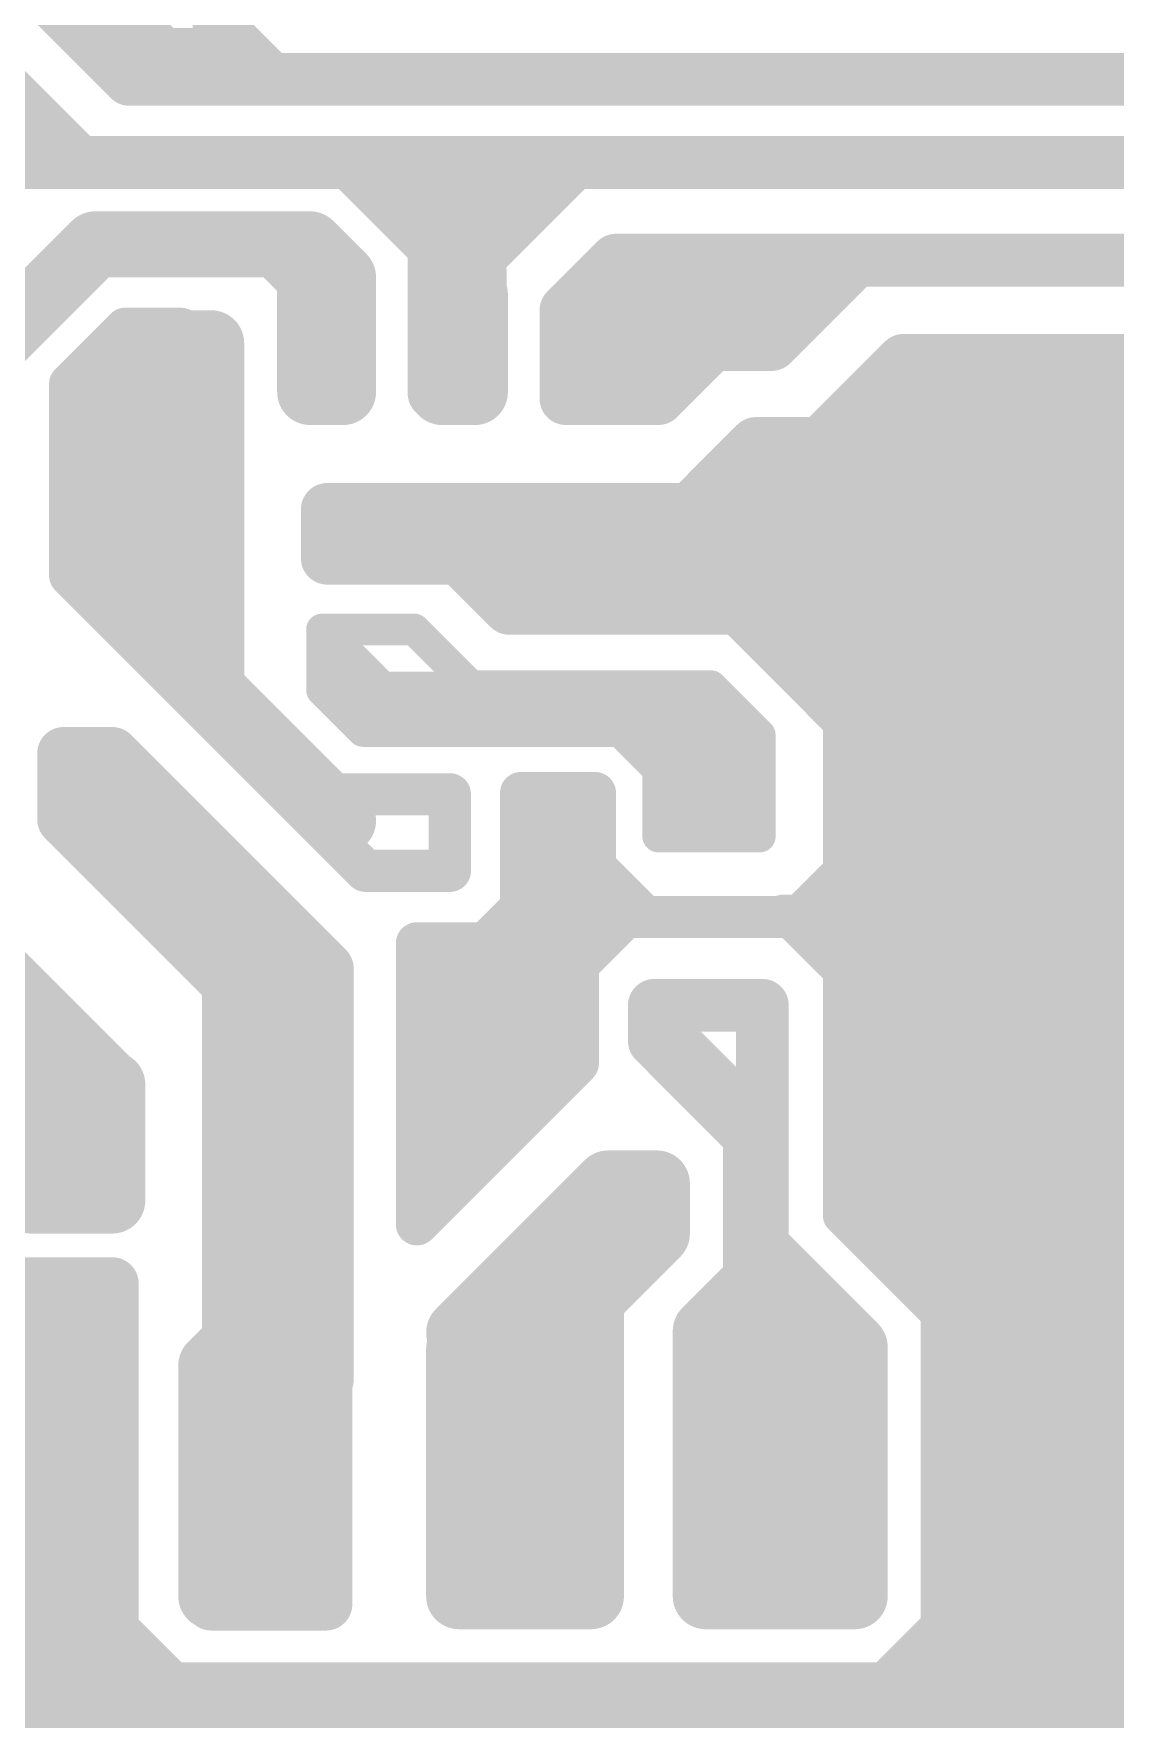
# Model space of a CAD drawing. Extents: x 13 to 23.9, y 0.2 to 11.6.
# Drawn here: x 16.17 to 16.99, y 0.237 to 1.522 of the extents above; entities that cross this region are included whole.
import ezdxf

# ---------------------------------------------------------------- set-up
doc = ezdxf.new("R2010")
doc.units = 0
doc.header["$MEASUREMENT"] = 0
doc.layers.add('BOTTOM', color=250, linetype='Continuous')
doc.layers.get('0').off()

# ---------------------------------------------------------------- blocks, each defined once
blk = doc.blocks.new('UNIT_DISC')
at = {"linetype": 'Continuous', "const_width": 0.5}
blk.add_lwpolyline([(0.25, 0, 1), (-0.25, 0, 1)], format="xyb", close=True, dxfattribs=at)
blk = doc.blocks.new('POLY_S12_L2_47685')
at = {"layer": 'BOTTOM'}
for points in [[(21.35, 20.862), (20.675, 20.862), (21.087, 21.1)], [(21.087, 21.1), (20.675, 20.862), (20.737, 21.1)], [(20.737, 21.1), (20.675, 20.862), (20.675, 21.037)], [(20.625, 21.037), (20.675, 20.862), (20.562, 20.987)], [(20.675, 21.037), (20.675, 20.862), (20.625, 21.037)], [(20.362, 20.987), (20.562, 20.987), (20.437, 20.912)], [(20.437, 20.912), (20.562, 20.987), (20.612, 20.912)], [(20.612, 20.912), (20.562, 20.987), (20.675, 20.862)], [(20.687, 20.812), (20.675, 20.862), (21.187, 20.712)], [(21.187, 20.712), (20.675, 20.862), (21.35, 20.862)]]:
    blk.add_solid(points, dxfattribs=at)
blk = doc.blocks.new('POLY_S13_L2_47678')
at = {"layer": 'BOTTOM'}
for points in [[(20.452, 20.768), (20.504, 20.659), (20.449, 20.691)], [(20.504, 20.768), (20.504, 20.659), (20.452, 20.768)], [(20.535, 20.687), (20.504, 20.659), (20.504, 20.709)], [(20.449, 20.691), (20.504, 20.659), (20.427, 20.659)], [(20.526, 20.672), (20.504, 20.659), (20.535, 20.687)], [(20.362, 20.659), (20.504, 20.659), (20.362, 20.467)], [(20.362, 20.467), (20.504, 20.659), (20.374, 20.458)], [(20.495, 20.628), (20.374, 20.458), (20.504, 20.659)], [(20.495, 20.566), (20.374, 20.458), (20.495, 20.628)]]:
    blk.add_solid(points, dxfattribs=at)
blk = doc.blocks.new('SHAPE_EL_1000_1000_0_0_0_0')
at = {"xscale": 0.1, "yscale": 0.1, "zscale": 0.1}
blk.add_blockref('UNIT_DISC', (0, 0), dxfattribs=at)
blk = doc.blocks.new('P_EX100Y100D18A')
at = {"layer": 'BOTTOM'}
blk.add_blockref('SHAPE_EL_1000_1000_0_0_0_0', (0, 0), dxfattribs=at)
blk = doc.blocks.new('A')
for p in [(20.255, 20.188), (20.455, 20.188), (20.655, 20.188)]:
    blk.add_blockref('P_EX100Y100D18A', p)
blk = doc.blocks.new('POLY_S10_L2_47690')
at = {"layer": 'BOTTOM'}
for points in [[(20.05, 20.4), (20.137, 20.15), (19.95, 20.487)], [(19.95, 20.487), (20.137, 20.15), (19.95, 20.412)], [(19.95, 20.412), (20.137, 20.15), (19.787, 20.25)], [(20.137, 20.4), (20.137, 20.15), (20.05, 20.4)], [(19.787, 20.25), (20.137, 20.15), (19.787, 20.137)], [(19.787, 20.137), (20.137, 20.15), (19.75, 20.087)], [(20.187, 20.087), (19.75, 20.087), (20.137, 20.15)]]:
    blk.add_solid(points, dxfattribs=at)
blk = doc.blocks.new('POLY_S12_L2_47659')
at = {"layer": 'BOTTOM'}
for points in [[(21.279, 20.709), (21.021, 20.339), (21.039, 20.95)], [(21.039, 20.95), (21.021, 20.339), (21.033, 20.877)], [(21.033, 20.877), (21.021, 20.339), (20.985, 20.823)], [(20.69, 20.823), (21.021, 20.339), (20.683, 20.45)], [(20.985, 20.823), (21.021, 20.339), (20.69, 20.823)], [(21.274, 20.327), (21.021, 20.339), (21.279, 20.709)], [(20.683, 20.45), (21.021, 20.339), (20.764, 20.375)], [(20.764, 20.375), (21.021, 20.339), (20.761, 20.134)], [(21.051, 20.082), (20.761, 20.134), (21.021, 20.339)], [(20.688, 20.082), (20.761, 20.134), (21.051, 20.082)]]:
    blk.add_solid(points, dxfattribs=at)
blk = doc.blocks.new('POLY_S5_L2_47660')
at = {"layer": 'BOTTOM'}
for points in [[(20.929, 20.986), (20.977, 20.876), (20.821, 20.882)], [(20.994, 20.985), (20.977, 20.876), (20.929, 20.986)], [(20.996, 20.902), (20.977, 20.876), (20.994, 20.985)]]:
    blk.add_solid(points, dxfattribs=at)

msp = doc.modelspace()

# ---------------------------------------------------------------- linework, layer by layer
at = {"layer": 'BOTTOM', "linetype": 'Continuous'}
for points, const_width in [([(16.3102, 1.5174), (16.3102, 1.5944)], 0.04), ([(16.1552, 1.5744), (16.2422, 1.4874)], 0.04), ([(16.2462, 1.5274), (16.2672, 1.5064)], 0.04), ([(16.3092, 1.5404), (16.3572, 1.4924)], 0.022), ([(16.1292, 1.4994), (16.2042, 1.4244)], 0.04), ([(16.2672, 1.5064), (16.3132, 1.5064)], 0.04), ([(16.2422, 1.4874), (17.3922, 1.4874)], 0.04), ([(16.3572, 1.4924), (16.3892, 1.4924)], 0.022), ([(16.1472, 1.4564), (16.1702, 1.4334)], 0.04), ([(16.0292, 1.4244), (16.8292, 1.4244)], 0.04), ([(16.0922, 1.4254), (16.1792, 1.4254)], 0.04), ([(16.0922, 1.4254), (16.1672, 1.4254)], 0.04), ([(16.2042, 1.4244), (16.2542, 1.4244)], 0.04), ([(16.4092, 1.4244), (16.4732, 1.3604)], 0.04), ([(16.5042, 1.3744), (16.5542, 1.4244)], 0.04), ([(16.5042, 1.3494), (16.5792, 1.4244)], 0.04), ([(16.5542, 1.4244), (16.9292, 1.4244)], 0.04), ([(16.5542, 1.4244), (16.5792, 1.4244)], 0.04), ([(16.8542, 1.4244), (17.4172, 1.4244)], 0.04), ([(16.4622, 1.4044), (16.5002, 1.4044)], 0.04), ([(16.4772, 1.3944), (16.4872, 1.4044)], 0.04), ([(16.4772, 1.3614), (16.4772, 1.3944)], 0.04), ([(16.4872, 1.4044), (16.5002, 1.4044)], 0.04), ([(16.1292, 1.2754), (16.2162, 1.3624)], 0.05), ([(16.2162, 1.3624), (16.3422, 1.3624)], 0.05), ([(16.2292, 1.3624), (16.3672, 1.3624)], 0.05), ([(16.3542, 1.3624), (16.3792, 1.3374)], 0.05), ([(16.3542, 1.3624), (16.3792, 1.3624)], 0.05), ([(16.3672, 1.3624), (16.3922, 1.3374)], 0.05), ([(16.3792, 1.3624), (16.4042, 1.3374)], 0.05), ([(16.4792, 1.3374), (16.5042, 1.3624)], 0.05), ([(16.4732, 1.2524), (16.4732, 1.3604)], 0.04), ([(16.3792, 1.2504), (16.3792, 1.3374)], 0.05), ([(16.3922, 1.2754), (16.3922, 1.3374)], 0.05), ([(16.4042, 1.2504), (16.4042, 1.3374)], 0.05), ([(16.4792, 1.2624), (16.4792, 1.3374)], 0.05), ([(16.5042, 1.2864), (16.5042, 1.3494)], 0.04), ([(16.5082, 1.2664), (16.5082, 1.3424)], 0.04), ([(16.5732, 1.3124), (16.6112, 1.3504)], 0.04), ([(16.6112, 1.3504), (16.7872, 1.3504)], 0.04), ([(16.6432, 1.2454), (16.7472, 1.3494)], 0.04), ([(16.6542, 1.2754), (16.7292, 1.3504)], 0.04), ([(16.7292, 1.3504), (17.3672, 1.3504)], 0.04), ([(16.7292, 1.2864), (16.7922, 1.3494)], 0.04), ([(16.7292, 1.2994), (16.7792, 1.3494)], 0.04), ([(16.4732, 1.2494), (16.4732, 1.3324)], 0.04), ([(16.4752, 1.3044), (16.4752, 1.3414)], 0.04), ([(16.4922, 1.2754), (16.4922, 1.3254)], 0.05), ([(16.5042, 1.2504), (16.5042, 1.3244)], 0.05), ([(16.6222, 1.3284), (16.6912, 1.3284)], 0.04), ([(16.5732, 1.2454), (16.5732, 1.3124)], 0.04), ([(16.1972, 1.2564), (16.2392, 1.2984)], 0.032), ([(16.2122, 1.2644), (16.2422, 1.2944)], 0.04), ([(16.2172, 1.2624), (16.2422, 1.2874)], 0.05), ([(16.2292, 1.2494), (16.2672, 1.2874)], 0.05), ([(16.2422, 1.2874), (16.2922, 1.2874)], 0.05), ([(16.2422, 1.2944), (16.2802, 1.2944)], 0.04), ([(16.2392, 1.2984), (16.2792, 1.2984)], 0.032), ([(16.2542, 1.2874), (16.3042, 1.2874)], 0.05), ([(16.3042, 1.0254), (16.3042, 1.2874)], 0.05), ([(16.5792, 1.2754), (16.5792, 1.2874)], 0.05), ([(16.5792, 1.2504), (16.5792, 1.2874)], 0.05), ([(16.5792, 1.3004), (16.6792, 1.3004)], 0.04), ([(16.5802, 1.3004), (16.5922, 1.3004)], 0.04), ([(16.6542, 1.2994), (16.7292, 1.2994)], 0.04), ([(16.2922, 1.1504), (16.2922, 1.2754)], 0.05), ([(16.4792, 1.2504), (16.4792, 1.2754)], 0.05), ([(16.5792, 1.2504), (16.5792, 1.2754)], 0.05), ([(16.6422, 1.2864), (16.7292, 1.2864)], 0.04), ([(16.2172, 1.1124), (16.2172, 1.2624)], 0.05), ([(16.5922, 1.2754), (16.6542, 1.2754)], 0.04), ([(16.7662, 1.2114), (16.8292, 1.2744)], 0.04), ([(16.8292, 1.2744), (17.4672, 1.2744)], 0.04), ([(16.1972, 1.1114), (16.1972, 1.2564)], 0.032), ([(16.2122, 1.2534), (16.2122, 1.2644)], 0.04), ([(16.2292, 1.1504), (16.2292, 1.2494)], 0.05), ([(16.3792, 1.2504), (16.4042, 1.2504)], 0.05), ([(16.4792, 1.2504), (16.5042, 1.2504)], 0.05), ([(16.5792, 1.2504), (16.6292, 1.2504)], 0.05), ([(16.2672, 1.2374), (16.2792, 1.2254)], 0.05), ([(16.5732, 1.2454), (16.6432, 1.2454)], 0.04), ([(16.2792, 1.0874), (16.2792, 1.2254)], 0.05), ([(16.2552, 1.1554), (16.2552, 1.2154)], 0.05), ([(16.6672, 1.1614), (16.7172, 1.2114)], 0.04), ([(16.7172, 1.2114), (16.7662, 1.2114)], 0.04), ([(16.7612, 1.1454), (16.7612, 1.2054)], 0.024), ([(16.2922, 1.0374), (16.2922, 1.1754)], 0.05), ([(16.2292, 1.1004), (16.2292, 1.1624)], 0.05), ([(16.7202, 1.1254), (16.7202, 1.1794)], 0.024), ([(16.3922, 1.1614), (16.6662, 1.1614)], 0.04), ([(16.3922, 1.1244), (16.3922, 1.1614)], 0.04), ([(16.5672, 1.1614), (16.6672, 1.1614)], 0.04), ([(16.5672, 1.1614), (16.6542, 1.1614)], 0.04), ([(16.6352, 1.1414), (16.6352, 1.1564)], 0.026), ([(16.6352, 1.1564), (16.6792, 1.1564)], 0.026), ([(16.7612, 1.1454), (16.8112, 1.0954)], 0.024), ([(16.7612, 1.1454), (16.7852, 1.1214)], 0.024), ([(16.9132, 1.0524), (17.0172, 1.1564)], 0.024), ([(16.3922, 1.1244), (16.4922, 1.1244)], 0.04), ([(16.4922, 1.1244), (16.5302, 1.0864)], 0.04), ([(16.6352, 1.1414), (16.6802, 1.1414)], 0.026), ([(16.2172, 1.1124), (16.2672, 1.0624)], 0.05), ([(16.6192, 1.1234), (16.7222, 1.1234)], 0.024), ([(16.7202, 1.1254), (16.7932, 1.0524)], 0.024), ([(16.7222, 1.1234), (16.7932, 1.0524)], 0.024), ([(16.7852, 1.1214), (16.9262, 1.1214)], 0.024), ([(16.9002, 1.0954), (16.9262, 1.1214)], 0.024), ([(16.1972, 1.1114), (16.4212, 0.8874)], 0.032), ([(16.2292, 1.1004), (16.3042, 1.0254)], 0.05), ([(16.8092, 1.1104), (16.9022, 1.1104)], 0.024), ([(16.5302, 1.0864), (16.7042, 1.0864)], 0.04), ([(16.7042, 1.0864), (16.7922, 0.9984)], 0.04), ([(16.8112, 1.0954), (16.9002, 1.0954)], 0.024), ([(16.3882, 1.0704), (16.4582, 1.0704)], 0.024), ([(16.3882, 1.0244), (16.3882, 1.0704)], 0.024), ([(16.4582, 1.0704), (16.5032, 1.0254)], 0.024), ([(16.4052, 1.0294), (16.4052, 1.0554)], 0.024), ([(16.4052, 1.0554), (16.4492, 1.0114)], 0.024), ([(16.2922, 1.0374), (16.4042, 0.9254)], 0.05), ([(16.7932, 1.0524), (17.0592, 1.0524)], 0.024), ([(16.3882, 1.0244), (16.4192, 0.9934)], 0.024), ([(16.4292, 1.0134), (16.6422, 1.0134)], 0.05), ([(16.4992, 1.0274), (16.6832, 1.0274)], 0.024), ([(16.6832, 1.0274), (16.7202, 0.9904)], 0.024), ([(16.4492, 1.0114), (16.4952, 1.0114)], 0.024), ([(16.4952, 1.0114), (16.4962, 1.0114)], 0.024), ([(16.4962, 1.0114), (16.6762, 1.0114)], 0.024), ([(16.6112, 1.0114), (16.6432, 0.9794)], 0.024), ([(16.6762, 1.0114), (16.7112, 0.9764)], 0.024), ([(16.7922, 0.8614), (16.7922, 0.9984)], 0.04), ([(16.4192, 0.9934), (16.4542, 0.9934)], 0.024), ([(16.4542, 0.9934), (16.6142, 0.9934)], 0.024), ([(16.6142, 0.9934), (16.6592, 0.9484)], 0.024), ([(16.6672, 0.9884), (16.6922, 0.9634)], 0.05), ([(16.7202, 0.9134), (16.7202, 0.9904)], 0.024), ([(16.7802, 1.0004), (17.0742, 1.0004)], 0.026), ([(16.7812, 0.6254), (16.7812, 0.9984)], 0.026), ([(16.1922, 0.9264), (16.1922, 0.9764)], 0.04), ([(16.1922, 0.9764), (16.2292, 0.9764)], 0.04), ([(16.2292, 0.9764), (16.3922, 0.8134)], 0.04), ([(16.6432, 0.9134), (16.6432, 0.9794)], 0.024), ([(16.6922, 0.9514), (16.6922, 0.9634)], 0.05), ([(16.7112, 0.9764), (16.7122, 0.9764)], 0.024), ([(16.7122, 0.9314), (16.7122, 0.9764)], 0.024), ([(16.2152, 0.9494), (16.2892, 0.8754)], 0.04), ([(16.4012, 0.9454), (16.4852, 0.9454)], 0.032), ([(16.4852, 0.8874), (16.4852, 0.9454)], 0.032), ([(16.5392, 0.9464), (16.5952, 0.9464)], 0.032), ([(16.5392, 0.8594), (16.5392, 0.9464)], 0.032), ([(16.5952, 0.8894), (16.5952, 0.9464)], 0.032), ([(16.1922, 0.9264), (16.3422, 0.7764)], 0.04), ([(16.2292, 0.9254), (16.3422, 0.8124)], 0.05), ([(16.6532, 0.9314), (16.7122, 0.9314)], 0.024), ([(16.6432, 0.9134), (16.7202, 0.9134)], 0.024), ([(16.7512, 0.8534), (16.8042, 0.9064)], 0.032), ([(16.4212, 0.8874), (16.4852, 0.8874)], 0.032), ([(16.5952, 0.8894), (16.5962, 0.8894)], 0.032), ([(16.5962, 0.8894), (16.6312, 0.8544)], 0.032), ([(16.2892, 0.8614), (16.2892, 0.8754)], 0.04), ([(16.5122, 0.8324), (16.5392, 0.8594)], 0.032), ([(16.5822, 0.8164), (16.6182, 0.8524)], 0.032), ([(16.6182, 0.8524), (16.7822, 0.8524)], 0.032), ([(16.6722, 0.8524), (16.7442, 0.8524)], 0.032), ([(16.7382, 0.8534), (16.7512, 0.8534)], 0.032), ([(16.7442, 0.8524), (16.8002, 0.7964)], 0.032), ([(16.1292, 0.8244), (16.2292, 0.7244)], 0.05), ([(16.3172, 0.4764), (16.3172, 0.8384)], 0.04), ([(16.4602, 0.6194), (16.4602, 0.8324)], 0.032), ([(16.4602, 0.8324), (16.5122, 0.8324)], 0.032), ([(16.3422, 0.7754), (16.3422, 0.8124)], 0.05), ([(16.3672, 0.4764), (16.3672, 0.8134)], 0.04), ([(16.3922, 0.5014), (16.3922, 0.8134)], 0.04), ([(16.5822, 0.7414), (16.5822, 0.8164)], 0.032), ([(16.1292, 0.7874), (16.2172, 0.6994)], 0.05), ([(16.3422, 0.5624), (16.3422, 0.7874)], 0.05), ([(16.3422, 0.5504), (16.3422, 0.7754)], 0.05), ([(16.6402, 0.7584), (16.6402, 0.7854)], 0.04), ([(16.6402, 0.7854), (16.7222, 0.7854)], 0.04), ([(16.7222, 0.6874), (16.7222, 0.7854)], 0.04), ([(16.1042, 0.7494), (16.1792, 0.6744)], 0.05), ([(16.6402, 0.7584), (16.7162, 0.6824)], 0.04), ([(16.6542, 0.7514), (16.7172, 0.6884)], 0.05), ([(16.0672, 0.7374), (16.1672, 0.6374)], 0.05), ([(16.1362, 0.7444), (16.2112, 0.6694)], 0.05), ([(16.2292, 0.6994), (16.2292, 0.7254)], 0.05), ([(16.2292, 0.6374), (16.2292, 0.7244)], 0.05), ([(16.3422, 0.3624), (16.3422, 0.7254)], 0.05), ([(16.4602, 0.6194), (16.5822, 0.7414)], 0.032), ([(16.1672, 0.6374), (16.2292, 0.6994)], 0.05), ([(16.7172, 0.5764), (16.7172, 0.7014)], 0.05), ([(16.7172, 0.5514), (16.7172, 0.7014)], 0.05), ([(16.7172, 0.6014), (16.7172, 0.6884)], 0.05), ([(16.2112, 0.6694), (16.2122, 0.6694)], 0.05), ([(16.3422, 0.3754), (16.3422, 0.6754)], 0.05), ([(16.4922, 0.5374), (16.6052, 0.6504)], 0.05), ([(16.6052, 0.6504), (16.6422, 0.6504)], 0.05), ([(16.6422, 0.6124), (16.6422, 0.6504)], 0.05), ([(16.1672, 0.6374), (16.2292, 0.6374)], 0.05), ([(16.5422, 0.5624), (16.6052, 0.6254)], 0.05), ([(16.6052, 0.6254), (16.6292, 0.6254)], 0.05), ([(16.5922, 0.5624), (16.6422, 0.6124)], 0.05), ([(16.7812, 0.6254), (16.8552, 0.5514)], 0.026), ([(16.7172, 0.6014), (16.7922, 0.5264)], 0.05), ([(16.1292, 0.5744), (16.2292, 0.5744)], 0.04), ([(16.2292, 0.3114), (16.2292, 0.5744)], 0.04), ([(16.3422, 0.5504), (16.3422, 0.5754)], 0.05), ([(16.6792, 0.5384), (16.7172, 0.5764)], 0.05), ([(16.7422, 0.5754), (16.7922, 0.5254)], 0.05), ([(16.5422, 0.3874), (16.5422, 0.5624)], 0.05), ([(16.5922, 0.3504), (16.5922, 0.5624)], 0.05), ([(16.3042, 0.5124), (16.3422, 0.5504)], 0.05), ([(16.3912, 0.3314), (16.3912, 0.5544)], 0.04), ([(16.5672, 0.4004), (16.5672, 0.5504)], 0.05), ([(16.6792, 0.4884), (16.6792, 0.5384)], 0.05), ([(16.7292, 0.4764), (16.7292, 0.5384)], 0.05), ([(16.8552, 0.3104), (16.8552, 0.5514)], 0.026), ([(16.4922, 0.3374), (16.4922, 0.5254)], 0.05), ([(16.5172, 0.3754), (16.5172, 0.5254)], 0.05), ([(16.6792, 0.3374), (16.6792, 0.5244)], 0.05), ([(16.7172, 0.4004), (16.7172, 0.5254)], 0.05), ([(16.7672, 0.4004), (16.7672, 0.5254)], 0.05), ([(16.7922, 0.3374), (16.7922, 0.5254)], 0.05), ([(16.3042, 0.3374), (16.3042, 0.5124)], 0.05), ([(16.3172, 0.3754), (16.3172, 0.4874)], 0.05), ([(16.3672, 0.3874), (16.3672, 0.4874)], 0.05), ([(16.7372, 0.4044), (16.7372, 0.4794)], 0.05), ([(16.5922, 0.3374), (16.5922, 0.3754)], 0.05), ([(16.5292, 0.3504), (16.5922, 0.3504)], 0.05), ([(16.4922, 0.3374), (16.5922, 0.3374)], 0.05), ([(16.6792, 0.3374), (16.7292, 0.3374)], 0.05), ([(16.7292, 0.3374), (16.7922, 0.3374)], 0.05), ([(16.3042, 0.3314), (16.3912, 0.3314)], 0.04), ([(16.2292, 0.3114), (16.2792, 0.2614)], 0.04), ([(16.8032, 0.2634), (16.8562, 0.3164)], 0.026), ([(14.2672, 0.2624), (21.7042, 0.2624)], 0.05), ([(14.8802, 0.2624), (21.1672, 0.2624)], 0.05), ([(16.6292, 0.2624), (16.8172, 0.2624)], 0.05), ([(16.7912, 0.2634), (16.8032, 0.2634)], 0.026)]:
    msp.add_lwpolyline(points, dxfattribs=dict(at, const_width=const_width))

# ---------------------------------------------------------------- block references
for name in ['POLY_S12_L2_47685', 'POLY_S5_L2_47660', 'POLY_S12_L2_47659', 'POLY_S13_L2_47678', 'POLY_S10_L2_47690', 'A']:
    msp.add_blockref(name, (-3.9078, -19.8256))
at = {"layer": 'BOTTOM'}
for p, xscale, yscale, zscale in [((16.2462, 1.5274), 0.03999999999999915, 0.03999999999999915, 0.04), ((16.3102, 1.5174), 0.03999999999999915, 0.03999999999999915, 0.04), ((16.2672, 1.5064), 0.03999999999999915, 0.03999999999999915, 0.04), ((16.2672, 1.5064), 0.03999999999999915, 0.03999999999999915, 0.04), ((16.3132, 1.5064), 0.03999999999999915, 0.03999999999999915, 0.04), ((16.2422, 1.4874), 0.03999999999999915, 0.03999999999999915, 0.04), ((16.2422, 1.4874), 0.03999999999999915, 0.03999999999999915, 0.04), ((16.3572, 1.4924), 0.02199999999999847, 0.02199999999999847, 0.022), ((16.3572, 1.4924), 0.02199999999999847, 0.02199999999999847, 0.022), ((16.3892, 1.4924), 0.02199999999999847, 0.02199999999999847, 0.022), ((16.1702, 1.4334), 0.03999999999999915, 0.03999999999999915, 0.04), ((16.1672, 1.4254), 0.03999999999999915, 0.03999999999999915, 0.04), ((16.1792, 1.4254), 0.03999999999999915, 0.03999999999999915, 0.04), ((16.2042, 1.4244), 0.03999999999999915, 0.03999999999999915, 0.04), ((16.2042, 1.4244), 0.03999999999999915, 0.03999999999999915, 0.04), ((16.2542, 1.4244), 0.03999999999999915, 0.03999999999999915, 0.04), ((16.4092, 1.4244), 0.03999999999999915, 0.03999999999999915, 0.04), ((16.5542, 1.4244), 0.03999999999999915, 0.03999999999999915, 0.04), ((16.5542, 1.4244), 0.03999999999999915, 0.03999999999999915, 0.04), ((16.5542, 1.4244), 0.03999999999999915, 0.03999999999999915, 0.04), ((16.5792, 1.4244), 0.03999999999999915, 0.03999999999999915, 0.04), ((16.5792, 1.4244), 0.03999999999999915, 0.03999999999999915, 0.04), ((16.8292, 1.4244), 0.03999999999999915, 0.03999999999999915, 0.04), ((16.8542, 1.4244), 0.03999999999999915, 0.03999999999999915, 0.04), ((16.9292, 1.4244), 0.03999999999999915, 0.03999999999999915, 0.04), ((16.4622, 1.4044), 0.03999999999999915, 0.03999999999999915, 0.04), ((16.4772, 1.3944), 0.03999999999999915, 0.03999999999999915, 0.04), ((16.4772, 1.3944), 0.03999999999999915, 0.03999999999999915, 0.04), ((16.4872, 1.4044), 0.03999999999999915, 0.03999999999999915, 0.04), ((16.4872, 1.4044), 0.03999999999999915, 0.03999999999999915, 0.04), ((16.5002, 1.4044), 0.03999999999999915, 0.03999999999999915, 0.04), ((16.5002, 1.4044), 0.03999999999999915, 0.03999999999999915, 0.04), ((16.2162, 1.3624), 0.05000000000000071, 0.05000000000000071, 0.05), ((16.2162, 1.3624), 0.05000000000000071, 0.05000000000000071, 0.05), ((16.2292, 1.3624), 0.05000000000000071, 0.05000000000000071, 0.05), ((16.3422, 1.3624), 0.05000000000000071, 0.05000000000000071, 0.05), ((16.3542, 1.3624), 0.05000000000000071, 0.05000000000000071, 0.05), ((16.3542, 1.3624), 0.05000000000000071, 0.05000000000000071, 0.05), ((16.3672, 1.3624), 0.05000000000000071, 0.05000000000000071, 0.05), ((16.3672, 1.3624), 0.05000000000000071, 0.05000000000000071, 0.05), ((16.3792, 1.3624), 0.05000000000000071, 0.05000000000000071, 0.05), ((16.3792, 1.3624), 0.05000000000000071, 0.05000000000000071, 0.05), ((16.5042, 1.3624), 0.05000000000000071, 0.05000000000000071, 0.05), ((16.5042, 1.3744), 0.03999999999999915, 0.03999999999999915, 0.04), ((16.4732, 1.3604), 0.03999999999999915, 0.03999999999999915, 0.04), ((16.4732, 1.3604), 0.03999999999999915, 0.03999999999999915, 0.04), ((16.4772, 1.3614), 0.03999999999999915, 0.03999999999999915, 0.04), ((16.3792, 1.3374), 0.05000000000000071, 0.05000000000000071, 0.05), ((16.3792, 1.3374), 0.05000000000000071, 0.05000000000000071, 0.05), ((16.3922, 1.3374), 0.05000000000000071, 0.05000000000000071, 0.05), ((16.3922, 1.3374), 0.05000000000000071, 0.05000000000000071, 0.05), ((16.4042, 1.3374), 0.05000000000000071, 0.05000000000000071, 0.05), ((16.4042, 1.3374), 0.05000000000000071, 0.05000000000000071, 0.05), ((16.4792, 1.3374), 0.05000000000000071, 0.05000000000000071, 0.05), ((16.4792, 1.3374), 0.05000000000000071, 0.05000000000000071, 0.05), ((16.5042, 1.3494), 0.03999999999999915, 0.03999999999999915, 0.04), ((16.5042, 1.3494), 0.03999999999999915, 0.03999999999999915, 0.04), ((16.5082, 1.3424), 0.03999999999999915, 0.03999999999999915, 0.04), ((16.6112, 1.3504), 0.03999999999999915, 0.03999999999999915, 0.04), ((16.6112, 1.3504), 0.03999999999999915, 0.03999999999999915, 0.04), ((16.7292, 1.3504), 0.03999999999999915, 0.03999999999999915, 0.04), ((16.7292, 1.3504), 0.03999999999999915, 0.03999999999999915, 0.04), ((16.7472, 1.3494), 0.03999999999999915, 0.03999999999999915, 0.04), ((16.7792, 1.3494), 0.03999999999999915, 0.03999999999999915, 0.04), ((16.7872, 1.3504), 0.03999999999999915, 0.03999999999999915, 0.04), ((16.7922, 1.3494), 0.03999999999999915, 0.03999999999999915, 0.04), ((16.4732, 1.3324), 0.03999999999999915, 0.03999999999999915, 0.04), ((16.4752, 1.3414), 0.03999999999999915, 0.03999999999999915, 0.04), ((16.4922, 1.3254), 0.05000000000000071, 0.05000000000000071, 0.05), ((16.5042, 1.3244), 0.05000000000000071, 0.05000000000000071, 0.05), ((16.6222, 1.3284), 0.03999999999999915, 0.03999999999999915, 0.04), ((16.6912, 1.3284), 0.03999999999999915, 0.03999999999999915, 0.04), ((16.4752, 1.3044), 0.03999999999999915, 0.03999999999999915, 0.04), ((16.5732, 1.3124), 0.03999999999999915, 0.03999999999999915, 0.04), ((16.5732, 1.3124), 0.03999999999999915, 0.03999999999999915, 0.04), ((16.2422, 1.2874), 0.05000000000000071, 0.05000000000000071, 0.05), ((16.2422, 1.2874), 0.05000000000000071, 0.05000000000000071, 0.05), ((16.2422, 1.2944), 0.03999999999999915, 0.03999999999999915, 0.04), ((16.2422, 1.2944), 0.03999999999999915, 0.03999999999999915, 0.04), ((16.2392, 1.2984), 0.03200000000000003, 0.03200000000000003, 0.032), ((16.2392, 1.2984), 0.03200000000000003, 0.03200000000000003, 0.032), ((16.2542, 1.2874), 0.05000000000000071, 0.05000000000000071, 0.05), ((16.2672, 1.2874), 0.05000000000000071, 0.05000000000000071, 0.05), ((16.2802, 1.2944), 0.03999999999999915, 0.03999999999999915, 0.04), ((16.2792, 1.2984), 0.03200000000000003, 0.03200000000000003, 0.032), ((16.2922, 1.2874), 0.05000000000000071, 0.05000000000000071, 0.05), ((16.3042, 1.2874), 0.05000000000000071, 0.05000000000000071, 0.05), ((16.3042, 1.2874), 0.05000000000000071, 0.05000000000000071, 0.05), ((16.5792, 1.2874), 0.05000000000000071, 0.05000000000000071, 0.05), ((16.5792, 1.2874), 0.05000000000000071, 0.05000000000000071, 0.05), ((16.5792, 1.3004), 0.03999999999999915, 0.03999999999999915, 0.04), ((16.5802, 1.3004), 0.03999999999999915, 0.03999999999999915, 0.04), ((16.5922, 1.3004), 0.03999999999999915, 0.03999999999999915, 0.04), ((16.6542, 1.2994), 0.03999999999999915, 0.03999999999999915, 0.04), ((16.6792, 1.3004), 0.03999999999999915, 0.03999999999999915, 0.04), ((16.7292, 1.2994), 0.03999999999999915, 0.03999999999999915, 0.04), ((16.7292, 1.2994), 0.03999999999999915, 0.03999999999999915, 0.04), ((16.2922, 1.2754), 0.05000000000000071, 0.05000000000000071, 0.05), ((16.3922, 1.2754), 0.05000000000000071, 0.05000000000000071, 0.05), ((16.4792, 1.2754), 0.05000000000000071, 0.05000000000000071, 0.05), ((16.4922, 1.2754), 0.05000000000000071, 0.05000000000000071, 0.05), ((16.5042, 1.2864), 0.03999999999999915, 0.03999999999999915, 0.04), ((16.5792, 1.2754), 0.05000000000000071, 0.05000000000000071, 0.05), ((16.5792, 1.2754), 0.05000000000000071, 0.05000000000000071, 0.05), ((16.6422, 1.2864), 0.03999999999999915, 0.03999999999999915, 0.04), ((16.7292, 1.2864), 0.03999999999999915, 0.03999999999999915, 0.04), ((16.7292, 1.2864), 0.03999999999999915, 0.03999999999999915, 0.04), ((16.2172, 1.2624), 0.05000000000000071, 0.05000000000000071, 0.05), ((16.2172, 1.2624), 0.05000000000000071, 0.05000000000000071, 0.05), ((16.4792, 1.2624), 0.05000000000000071, 0.05000000000000071, 0.05), ((16.5082, 1.2664), 0.03999999999999915, 0.03999999999999915, 0.04), ((16.5922, 1.2754), 0.03999999999999915, 0.03999999999999915, 0.04), ((16.6542, 1.2754), 0.03999999999999915, 0.03999999999999915, 0.04), ((16.6542, 1.2754), 0.03999999999999915, 0.03999999999999915, 0.04), ((16.8292, 1.2744), 0.03999999999999915, 0.03999999999999915, 0.04), ((16.8292, 1.2744), 0.03999999999999915, 0.03999999999999915, 0.04), ((16.1972, 1.2564), 0.03200000000000003, 0.03200000000000003, 0.032), ((16.1972, 1.2564), 0.03200000000000003, 0.03200000000000003, 0.032), ((16.2122, 1.2644), 0.03999999999999915, 0.03999999999999915, 0.04), ((16.2122, 1.2644), 0.03999999999999915, 0.03999999999999915, 0.04), ((16.2122, 1.2534), 0.03999999999999915, 0.03999999999999915, 0.04), ((16.2292, 1.2494), 0.05000000000000071, 0.05000000000000071, 0.05), ((16.2292, 1.2494), 0.05000000000000071, 0.05000000000000071, 0.05), ((16.3792, 1.2504), 0.05000000000000071, 0.05000000000000071, 0.05), ((16.3792, 1.2504), 0.05000000000000071, 0.05000000000000071, 0.05), ((16.4042, 1.2504), 0.05000000000000071, 0.05000000000000071, 0.05), ((16.4042, 1.2504), 0.05000000000000071, 0.05000000000000071, 0.05), ((16.4732, 1.2524), 0.03999999999999915, 0.03999999999999915, 0.04), ((16.4792, 1.2504), 0.05000000000000071, 0.05000000000000071, 0.05), ((16.4792, 1.2504), 0.05000000000000071, 0.05000000000000071, 0.05), ((16.5042, 1.2504), 0.05000000000000071, 0.05000000000000071, 0.05), ((16.5042, 1.2504), 0.05000000000000071, 0.05000000000000071, 0.05), ((16.5792, 1.2504), 0.05000000000000071, 0.05000000000000071, 0.05), ((16.5792, 1.2504), 0.05000000000000071, 0.05000000000000071, 0.05), ((16.5792, 1.2504), 0.05000000000000071, 0.05000000000000071, 0.05), ((16.6292, 1.2504), 0.05000000000000071, 0.05000000000000071, 0.05), ((16.2672, 1.2374), 0.05000000000000071, 0.05000000000000071, 0.05), ((16.4732, 1.2494), 0.03999999999999915, 0.03999999999999915, 0.04), ((16.5732, 1.2454), 0.03999999999999915, 0.03999999999999915, 0.04), ((16.5732, 1.2454), 0.03999999999999915, 0.03999999999999915, 0.04), ((16.6432, 1.2454), 0.03999999999999915, 0.03999999999999915, 0.04), ((16.6432, 1.2454), 0.03999999999999915, 0.03999999999999915, 0.04), ((16.2792, 1.2254), 0.05000000000000071, 0.05000000000000071, 0.05), ((16.2792, 1.2254), 0.05000000000000071, 0.05000000000000071, 0.05), ((16.2552, 1.2154), 0.05000000000000071, 0.05000000000000071, 0.05), ((16.7172, 1.2114), 0.03999999999999915, 0.03999999999999915, 0.04), ((16.7172, 1.2114), 0.03999999999999915, 0.03999999999999915, 0.04), ((16.7662, 1.2114), 0.03999999999999915, 0.03999999999999915, 0.04), ((16.7662, 1.2114), 0.03999999999999915, 0.03999999999999915, 0.04), ((16.7612, 1.2054), 0.02400000000000091, 0.02400000000000091, 0.024), ((16.2922, 1.1754), 0.05000000000000071, 0.05000000000000071, 0.05), ((16.2292, 1.1624), 0.05000000000000071, 0.05000000000000071, 0.05), ((16.7202, 1.1794), 0.02400000000000091, 0.02400000000000091, 0.024), ((16.2292, 1.1504), 0.05000000000000071, 0.05000000000000071, 0.05), ((16.2552, 1.1554), 0.05000000000000071, 0.05000000000000071, 0.05), ((16.2922, 1.1504), 0.05000000000000071, 0.05000000000000071, 0.05), ((16.3922, 1.1614), 0.03999999999999915, 0.03999999999999915, 0.04), ((16.3922, 1.1614), 0.03999999999999915, 0.03999999999999915, 0.04), ((16.5672, 1.1614), 0.03999999999999915, 0.03999999999999915, 0.04), ((16.5672, 1.1614), 0.03999999999999915, 0.03999999999999915, 0.04), ((16.6352, 1.1564), 0.0259999999999998, 0.0259999999999998, 0.026), ((16.6352, 1.1564), 0.0259999999999998, 0.0259999999999998, 0.026), ((16.6542, 1.1614), 0.03999999999999915, 0.03999999999999915, 0.04), ((16.6662, 1.1614), 0.03999999999999915, 0.03999999999999915, 0.04), ((16.6672, 1.1614), 0.03999999999999915, 0.03999999999999915, 0.04), ((16.6672, 1.1614), 0.03999999999999915, 0.03999999999999915, 0.04), ((16.6792, 1.1564), 0.0259999999999998, 0.0259999999999998, 0.026), ((16.7612, 1.1454), 0.02400000000000091, 0.02400000000000091, 0.024), ((16.7612, 1.1454), 0.02400000000000091, 0.02400000000000091, 0.024), ((16.7612, 1.1454), 0.02400000000000091, 0.02400000000000091, 0.024), ((16.3922, 1.1244), 0.03999999999999915, 0.03999999999999915, 0.04), ((16.3922, 1.1244), 0.03999999999999915, 0.03999999999999915, 0.04), ((16.4922, 1.1244), 0.03999999999999915, 0.03999999999999915, 0.04), ((16.4922, 1.1244), 0.03999999999999915, 0.03999999999999915, 0.04), ((16.6352, 1.1414), 0.0259999999999998, 0.0259999999999998, 0.026), ((16.6352, 1.1414), 0.0259999999999998, 0.0259999999999998, 0.026), ((16.6802, 1.1414), 0.0259999999999998, 0.0259999999999998, 0.026), ((16.2172, 1.1124), 0.05000000000000071, 0.05000000000000071, 0.05), ((16.2172, 1.1124), 0.05000000000000071, 0.05000000000000071, 0.05), ((16.6192, 1.1234), 0.02400000000000091, 0.02400000000000091, 0.024), ((16.7202, 1.1254), 0.02400000000000091, 0.02400000000000091, 0.024), ((16.7202, 1.1254), 0.02400000000000091, 0.02400000000000091, 0.024), ((16.7222, 1.1234), 0.02400000000000091, 0.02400000000000091, 0.024), ((16.7222, 1.1234), 0.02400000000000091, 0.02400000000000091, 0.024), ((16.7852, 1.1214), 0.02400000000000091, 0.02400000000000091, 0.024), ((16.7852, 1.1214), 0.02400000000000091, 0.02400000000000091, 0.024), ((16.9262, 1.1214), 0.02400000000000091, 0.02400000000000091, 0.024), ((16.9262, 1.1214), 0.02400000000000091, 0.02400000000000091, 0.024), ((16.1972, 1.1114), 0.03200000000000003, 0.03200000000000003, 0.032), ((16.1972, 1.1114), 0.03200000000000003, 0.03200000000000003, 0.032), ((16.2292, 1.1004), 0.05000000000000071, 0.05000000000000071, 0.05), ((16.2292, 1.1004), 0.05000000000000071, 0.05000000000000071, 0.05), ((16.8092, 1.1104), 0.02400000000000091, 0.02400000000000091, 0.024), ((16.9022, 1.1104), 0.02400000000000091, 0.02400000000000091, 0.024), ((16.2792, 1.0874), 0.05000000000000071, 0.05000000000000071, 0.05), ((16.5302, 1.0864), 0.03999999999999915, 0.03999999999999915, 0.04), ((16.5302, 1.0864), 0.03999999999999915, 0.03999999999999915, 0.04), ((16.7042, 1.0864), 0.03999999999999915, 0.03999999999999915, 0.04), ((16.7042, 1.0864), 0.03999999999999915, 0.03999999999999915, 0.04), ((16.8112, 1.0954), 0.02400000000000091, 0.02400000000000091, 0.024), ((16.8112, 1.0954), 0.02400000000000091, 0.02400000000000091, 0.024), ((16.9002, 1.0954), 0.02400000000000091, 0.02400000000000091, 0.024), ((16.9002, 1.0954), 0.02400000000000091, 0.02400000000000091, 0.024), ((16.2672, 1.0624), 0.05000000000000071, 0.05000000000000071, 0.05), ((16.3882, 1.0704), 0.02400000000000091, 0.02400000000000091, 0.024), ((16.3882, 1.0704), 0.02400000000000091, 0.02400000000000091, 0.024), ((16.4582, 1.0704), 0.02400000000000091, 0.02400000000000091, 0.024), ((16.4582, 1.0704), 0.02400000000000091, 0.02400000000000091, 0.024), ((16.4052, 1.0554), 0.02400000000000091, 0.02400000000000091, 0.024), ((16.4052, 1.0554), 0.02400000000000091, 0.02400000000000091, 0.024), ((16.2922, 1.0374), 0.05000000000000071, 0.05000000000000071, 0.05), ((16.2922, 1.0374), 0.05000000000000071, 0.05000000000000071, 0.05), ((16.7932, 1.0524), 0.02400000000000091, 0.02400000000000091, 0.024), ((16.7932, 1.0524), 0.02400000000000091, 0.02400000000000091, 0.024), ((16.7932, 1.0524), 0.02400000000000091, 0.02400000000000091, 0.024), ((16.9132, 1.0524), 0.02400000000000091, 0.02400000000000091, 0.024), ((16.3042, 1.0254), 0.05000000000000071, 0.05000000000000071, 0.05), ((16.3042, 1.0254), 0.05000000000000071, 0.05000000000000071, 0.05), ((16.4052, 1.0294), 0.02400000000000091, 0.02400000000000091, 0.024), ((16.3882, 1.0244), 0.02400000000000091, 0.02400000000000091, 0.024), ((16.3882, 1.0244), 0.02400000000000091, 0.02400000000000091, 0.024), ((16.4292, 1.0134), 0.05000000000000071, 0.05000000000000071, 0.05), ((16.4992, 1.0274), 0.02400000000000091, 0.02400000000000091, 0.024), ((16.5032, 1.0254), 0.02400000000000091, 0.02400000000000091, 0.024), ((16.6422, 1.0134), 0.05000000000000071, 0.05000000000000071, 0.05), ((16.6832, 1.0274), 0.02400000000000091, 0.02400000000000091, 0.024), ((16.6832, 1.0274), 0.02400000000000091, 0.02400000000000091, 0.024), ((16.4492, 1.0114), 0.02400000000000091, 0.02400000000000091, 0.024), ((16.4492, 1.0114), 0.02400000000000091, 0.02400000000000091, 0.024), ((16.4952, 1.0114), 0.02400000000000091, 0.02400000000000091, 0.024), ((16.4952, 1.0114), 0.02400000000000091, 0.02400000000000091, 0.024), ((16.4962, 1.0114), 0.02400000000000091, 0.02400000000000091, 0.024), ((16.4962, 1.0114), 0.02400000000000091, 0.02400000000000091, 0.024), ((16.6112, 1.0114), 0.02400000000000091, 0.02400000000000091, 0.024), ((16.6762, 1.0114), 0.02400000000000091, 0.02400000000000091, 0.024), ((16.6762, 1.0114), 0.02400000000000091, 0.02400000000000091, 0.024), ((16.7922, 0.9984), 0.03999999999999915, 0.03999999999999915, 0.04), ((16.7922, 0.9984), 0.03999999999999915, 0.03999999999999915, 0.04), ((16.4192, 0.9934), 0.02400000000000091, 0.02400000000000091, 0.024), ((16.4192, 0.9934), 0.02400000000000091, 0.02400000000000091, 0.024), ((16.4542, 0.9934), 0.02400000000000091, 0.02400000000000091, 0.024), ((16.4542, 0.9934), 0.02400000000000091, 0.02400000000000091, 0.024), ((16.6142, 0.9934), 0.02400000000000091, 0.02400000000000091, 0.024), ((16.6142, 0.9934), 0.02400000000000091, 0.02400000000000091, 0.024), ((16.6672, 0.9884), 0.05000000000000071, 0.05000000000000071, 0.05), ((16.7202, 0.9904), 0.02400000000000091, 0.02400000000000091, 0.024), ((16.7202, 0.9904), 0.02400000000000091, 0.02400000000000091, 0.024), ((16.7802, 1.0004), 0.0259999999999998, 0.0259999999999998, 0.026), ((16.7812, 0.9984), 0.0259999999999998, 0.0259999999999998, 0.026), ((16.1922, 0.9764), 0.03999999999999915, 0.03999999999999915, 0.04), ((16.1922, 0.9764), 0.03999999999999915, 0.03999999999999915, 0.04), ((16.2292, 0.9764), 0.03999999999999915, 0.03999999999999915, 0.04), ((16.2292, 0.9764), 0.03999999999999915, 0.03999999999999915, 0.04), ((16.6432, 0.9794), 0.02400000000000091, 0.02400000000000091, 0.024), ((16.6432, 0.9794), 0.02400000000000091, 0.02400000000000091, 0.024), ((16.6922, 0.9634), 0.05000000000000071, 0.05000000000000071, 0.05), ((16.6922, 0.9634), 0.05000000000000071, 0.05000000000000071, 0.05), ((16.6922, 0.9514), 0.05000000000000071, 0.05000000000000071, 0.05), ((16.7112, 0.9764), 0.02400000000000091, 0.02400000000000091, 0.024), ((16.7112, 0.9764), 0.02400000000000091, 0.02400000000000091, 0.024), ((16.7122, 0.9764), 0.02400000000000091, 0.02400000000000091, 0.024), ((16.7122, 0.9764), 0.02400000000000091, 0.02400000000000091, 0.024), ((16.2152, 0.9494), 0.03999999999999915, 0.03999999999999915, 0.04), ((16.4012, 0.9454), 0.03200000000000003, 0.03200000000000003, 0.032), ((16.4852, 0.9454), 0.03200000000000003, 0.03200000000000003, 0.032), ((16.4852, 0.9454), 0.03200000000000003, 0.03200000000000003, 0.032), ((16.5392, 0.9464), 0.03200000000000003, 0.03200000000000003, 0.032), ((16.5392, 0.9464), 0.03200000000000003, 0.03200000000000003, 0.032), ((16.5952, 0.9464), 0.03200000000000003, 0.03200000000000003, 0.032), ((16.5952, 0.9464), 0.03200000000000003, 0.03200000000000003, 0.032), ((16.6592, 0.9484), 0.02400000000000091, 0.02400000000000091, 0.024), ((16.1922, 0.9264), 0.03999999999999915, 0.03999999999999915, 0.04), ((16.1922, 0.9264), 0.03999999999999915, 0.03999999999999915, 0.04), ((16.2292, 0.9254), 0.05000000000000071, 0.05000000000000071, 0.05), ((16.4042, 0.9254), 0.05000000000000071, 0.05000000000000071, 0.05), ((16.6532, 0.9314), 0.02400000000000091, 0.02400000000000091, 0.024), ((16.7122, 0.9314), 0.02400000000000091, 0.02400000000000091, 0.024), ((16.7122, 0.9314), 0.02400000000000091, 0.02400000000000091, 0.024), ((16.6432, 0.9134), 0.02400000000000091, 0.02400000000000091, 0.024), ((16.6432, 0.9134), 0.02400000000000091, 0.02400000000000091, 0.024), ((16.7202, 0.9134), 0.02400000000000091, 0.02400000000000091, 0.024), ((16.7202, 0.9134), 0.02400000000000091, 0.02400000000000091, 0.024), ((16.8042, 0.9064), 0.03200000000000003, 0.03200000000000003, 0.032), ((16.4212, 0.8874), 0.03200000000000003, 0.03200000000000003, 0.032), ((16.4212, 0.8874), 0.03200000000000003, 0.03200000000000003, 0.032), ((16.4852, 0.8874), 0.03200000000000003, 0.03200000000000003, 0.032), ((16.4852, 0.8874), 0.03200000000000003, 0.03200000000000003, 0.032), ((16.5952, 0.8894), 0.03200000000000003, 0.03200000000000003, 0.032), ((16.5952, 0.8894), 0.03200000000000003, 0.03200000000000003, 0.032), ((16.5962, 0.8894), 0.03200000000000003, 0.03200000000000003, 0.032), ((16.5962, 0.8894), 0.03200000000000003, 0.03200000000000003, 0.032), ((16.2892, 0.8754), 0.03999999999999915, 0.03999999999999915, 0.04), ((16.2892, 0.8754), 0.03999999999999915, 0.03999999999999915, 0.04), ((16.2892, 0.8614), 0.03999999999999915, 0.03999999999999915, 0.04), ((16.5392, 0.8594), 0.03200000000000003, 0.03200000000000003, 0.032), ((16.5392, 0.8594), 0.03200000000000003, 0.03200000000000003, 0.032), ((16.7922, 0.8614), 0.03999999999999915, 0.03999999999999915, 0.04), ((16.6182, 0.8524), 0.03200000000000003, 0.03200000000000003, 0.032), ((16.6182, 0.8524), 0.03200000000000003, 0.03200000000000003, 0.032), ((16.6312, 0.8544), 0.03200000000000003, 0.03200000000000003, 0.032), ((16.6722, 0.8524), 0.03200000000000003, 0.03200000000000003, 0.032), ((16.7382, 0.8534), 0.03200000000000003, 0.03200000000000003, 0.032), ((16.7442, 0.8524), 0.03200000000000003, 0.03200000000000003, 0.032), ((16.7442, 0.8524), 0.03200000000000003, 0.03200000000000003, 0.032), ((16.7512, 0.8534), 0.03200000000000003, 0.03200000000000003, 0.032), ((16.7512, 0.8534), 0.03200000000000003, 0.03200000000000003, 0.032), ((16.7822, 0.8524), 0.03200000000000003, 0.03200000000000003, 0.032), ((16.3172, 0.8384), 0.03999999999999915, 0.03999999999999915, 0.04), ((16.4602, 0.8324), 0.03200000000000003, 0.03200000000000003, 0.032), ((16.4602, 0.8324), 0.03200000000000003, 0.03200000000000003, 0.032), ((16.5122, 0.8324), 0.03200000000000003, 0.03200000000000003, 0.032), ((16.5122, 0.8324), 0.03200000000000003, 0.03200000000000003, 0.032), ((16.3422, 0.8124), 0.05000000000000071, 0.05000000000000071, 0.05), ((16.3422, 0.8124), 0.05000000000000071, 0.05000000000000071, 0.05), ((16.3672, 0.8134), 0.03999999999999915, 0.03999999999999915, 0.04), ((16.3922, 0.8134), 0.03999999999999915, 0.03999999999999915, 0.04), ((16.3922, 0.8134), 0.03999999999999915, 0.03999999999999915, 0.04), ((16.5822, 0.8164), 0.03200000000000003, 0.03200000000000003, 0.032), ((16.5822, 0.8164), 0.03200000000000003, 0.03200000000000003, 0.032), ((16.3422, 0.7874), 0.05000000000000071, 0.05000000000000071, 0.05), ((16.8002, 0.7964), 0.03200000000000003, 0.03200000000000003, 0.032), ((16.3422, 0.7754), 0.05000000000000071, 0.05000000000000071, 0.05), ((16.3422, 0.7754), 0.05000000000000071, 0.05000000000000071, 0.05), ((16.3422, 0.7764), 0.03999999999999915, 0.03999999999999915, 0.04), ((16.6402, 0.7854), 0.03999999999999915, 0.03999999999999915, 0.04), ((16.6402, 0.7854), 0.03999999999999915, 0.03999999999999915, 0.04), ((16.7222, 0.7854), 0.03999999999999915, 0.03999999999999915, 0.04), ((16.7222, 0.7854), 0.03999999999999915, 0.03999999999999915, 0.04), ((16.6402, 0.7584), 0.03999999999999915, 0.03999999999999915, 0.04), ((16.6402, 0.7584), 0.03999999999999915, 0.03999999999999915, 0.04), ((16.6542, 0.7514), 0.05000000000000071, 0.05000000000000071, 0.05), ((16.2292, 0.7254), 0.05000000000000071, 0.05000000000000071, 0.05), ((16.2292, 0.7244), 0.05000000000000071, 0.05000000000000071, 0.05), ((16.2292, 0.7244), 0.05000000000000071, 0.05000000000000071, 0.05), ((16.3422, 0.7254), 0.05000000000000071, 0.05000000000000071, 0.05), ((16.5822, 0.7414), 0.03200000000000003, 0.03200000000000003, 0.032), ((16.5822, 0.7414), 0.03200000000000003, 0.03200000000000003, 0.032), ((16.2172, 0.6994), 0.05000000000000071, 0.05000000000000071, 0.05), ((16.2292, 0.6994), 0.05000000000000071, 0.05000000000000071, 0.05), ((16.2292, 0.6994), 0.05000000000000071, 0.05000000000000071, 0.05), ((16.7172, 0.7014), 0.05000000000000071, 0.05000000000000071, 0.05), ((16.7172, 0.7014), 0.05000000000000071, 0.05000000000000071, 0.05), ((16.7172, 0.6884), 0.05000000000000071, 0.05000000000000071, 0.05), ((16.7172, 0.6884), 0.05000000000000071, 0.05000000000000071, 0.05), ((16.7222, 0.6874), 0.03999999999999915, 0.03999999999999915, 0.04), ((16.1792, 0.6744), 0.05000000000000071, 0.05000000000000071, 0.05), ((16.2112, 0.6694), 0.05000000000000071, 0.05000000000000071, 0.05), ((16.2112, 0.6694), 0.05000000000000071, 0.05000000000000071, 0.05), ((16.2122, 0.6694), 0.05000000000000071, 0.05000000000000071, 0.05), ((16.3422, 0.6754), 0.05000000000000071, 0.05000000000000071, 0.05), ((16.7162, 0.6824), 0.03999999999999915, 0.03999999999999915, 0.04), ((16.6052, 0.6504), 0.05000000000000071, 0.05000000000000071, 0.05), ((16.6052, 0.6504), 0.05000000000000071, 0.05000000000000071, 0.05), ((16.6422, 0.6504), 0.05000000000000071, 0.05000000000000071, 0.05), ((16.6422, 0.6504), 0.05000000000000071, 0.05000000000000071, 0.05), ((16.1672, 0.6374), 0.05000000000000071, 0.05000000000000071, 0.05), ((16.1672, 0.6374), 0.05000000000000071, 0.05000000000000071, 0.05), ((16.1672, 0.6374), 0.05000000000000071, 0.05000000000000071, 0.05), ((16.2292, 0.6374), 0.05000000000000071, 0.05000000000000071, 0.05), ((16.2292, 0.6374), 0.05000000000000071, 0.05000000000000071, 0.05), ((16.6052, 0.6254), 0.05000000000000071, 0.05000000000000071, 0.05), ((16.6052, 0.6254), 0.05000000000000071, 0.05000000000000071, 0.05), ((16.6292, 0.6254), 0.05000000000000071, 0.05000000000000071, 0.05), ((16.4602, 0.6194), 0.03200000000000003, 0.03200000000000003, 0.032), ((16.4602, 0.6194), 0.03200000000000003, 0.03200000000000003, 0.032), ((16.6422, 0.6124), 0.05000000000000071, 0.05000000000000071, 0.05), ((16.6422, 0.6124), 0.05000000000000071, 0.05000000000000071, 0.05), ((16.7812, 0.6254), 0.0259999999999998, 0.0259999999999998, 0.026), ((16.7812, 0.6254), 0.0259999999999998, 0.0259999999999998, 0.026), ((16.7172, 0.6014), 0.05000000000000071, 0.05000000000000071, 0.05), ((16.7172, 0.6014), 0.05000000000000071, 0.05000000000000071, 0.05), ((16.2292, 0.5744), 0.03999999999999915, 0.03999999999999915, 0.04), ((16.2292, 0.5744), 0.03999999999999915, 0.03999999999999915, 0.04), ((16.3422, 0.5754), 0.05000000000000071, 0.05000000000000071, 0.05), ((16.7172, 0.5764), 0.05000000000000071, 0.05000000000000071, 0.05), ((16.7172, 0.5764), 0.05000000000000071, 0.05000000000000071, 0.05), ((16.7422, 0.5754), 0.05000000000000071, 0.05000000000000071, 0.05), ((16.3422, 0.5624), 0.05000000000000071, 0.05000000000000071, 0.05), ((16.5422, 0.5624), 0.05000000000000071, 0.05000000000000071, 0.05), ((16.5422, 0.5624), 0.05000000000000071, 0.05000000000000071, 0.05), ((16.5922, 0.5624), 0.05000000000000071, 0.05000000000000071, 0.05), ((16.5922, 0.5624), 0.05000000000000071, 0.05000000000000071, 0.05), ((16.3422, 0.5504), 0.05000000000000071, 0.05000000000000071, 0.05), ((16.3422, 0.5504), 0.05000000000000071, 0.05000000000000071, 0.05), ((16.3422, 0.5504), 0.05000000000000071, 0.05000000000000071, 0.05), ((16.3912, 0.5544), 0.03999999999999915, 0.03999999999999915, 0.04), ((16.5672, 0.5504), 0.05000000000000071, 0.05000000000000071, 0.05), ((16.7172, 0.5514), 0.05000000000000071, 0.05000000000000071, 0.05), ((16.4922, 0.5374), 0.05000000000000071, 0.05000000000000071, 0.05), ((16.6792, 0.5384), 0.05000000000000071, 0.05000000000000071, 0.05), ((16.6792, 0.5384), 0.05000000000000071, 0.05000000000000071, 0.05), ((16.7292, 0.5384), 0.05000000000000071, 0.05000000000000071, 0.05), ((16.8552, 0.5514), 0.0259999999999998, 0.0259999999999998, 0.026), ((16.8552, 0.5514), 0.0259999999999998, 0.0259999999999998, 0.026), ((16.4922, 0.5254), 0.05000000000000071, 0.05000000000000071, 0.05), ((16.5172, 0.5254), 0.05000000000000071, 0.05000000000000071, 0.05), ((16.6792, 0.5244), 0.05000000000000071, 0.05000000000000071, 0.05), ((16.7172, 0.5254), 0.05000000000000071, 0.05000000000000071, 0.05), ((16.7672, 0.5254), 0.05000000000000071, 0.05000000000000071, 0.05), ((16.7922, 0.5264), 0.05000000000000071, 0.05000000000000071, 0.05), ((16.7922, 0.5254), 0.05000000000000071, 0.05000000000000071, 0.05), ((16.7922, 0.5254), 0.05000000000000071, 0.05000000000000071, 0.05), ((16.3042, 0.5124), 0.05000000000000071, 0.05000000000000071, 0.05), ((16.3042, 0.5124), 0.05000000000000071, 0.05000000000000071, 0.05), ((16.3922, 0.5014), 0.03999999999999915, 0.03999999999999915, 0.04), ((16.3172, 0.4874), 0.05000000000000071, 0.05000000000000071, 0.05), ((16.3672, 0.4874), 0.05000000000000071, 0.05000000000000071, 0.05), ((16.6792, 0.4884), 0.05000000000000071, 0.05000000000000071, 0.05), ((16.7292, 0.4764), 0.05000000000000071, 0.05000000000000071, 0.05), ((16.7372, 0.4794), 0.05000000000000071, 0.05000000000000071, 0.05), ((16.3172, 0.4764), 0.03999999999999915, 0.03999999999999915, 0.04), ((16.3672, 0.4764), 0.03999999999999915, 0.03999999999999915, 0.04), ((16.5672, 0.4004), 0.05000000000000071, 0.05000000000000071, 0.05), ((16.7172, 0.4004), 0.05000000000000071, 0.05000000000000071, 0.05), ((16.7372, 0.4044), 0.05000000000000071, 0.05000000000000071, 0.05), ((16.7672, 0.4004), 0.05000000000000071, 0.05000000000000071, 0.05), ((16.3672, 0.3874), 0.05000000000000071, 0.05000000000000071, 0.05), ((16.5422, 0.3874), 0.05000000000000071, 0.05000000000000071, 0.05), ((16.3172, 0.3754), 0.05000000000000071, 0.05000000000000071, 0.05), ((16.3422, 0.3754), 0.05000000000000071, 0.05000000000000071, 0.05), ((16.5172, 0.3754), 0.05000000000000071, 0.05000000000000071, 0.05), ((16.5922, 0.3754), 0.05000000000000071, 0.05000000000000071, 0.05), ((16.3422, 0.3624), 0.05000000000000071, 0.05000000000000071, 0.05), ((16.5292, 0.3504), 0.05000000000000071, 0.05000000000000071, 0.05), ((16.5922, 0.3504), 0.05000000000000071, 0.05000000000000071, 0.05), ((16.5922, 0.3504), 0.05000000000000071, 0.05000000000000071, 0.05), ((16.3042, 0.3374), 0.05000000000000071, 0.05000000000000071, 0.05), ((16.4922, 0.3374), 0.05000000000000071, 0.05000000000000071, 0.05), ((16.4922, 0.3374), 0.05000000000000071, 0.05000000000000071, 0.05), ((16.5922, 0.3374), 0.05000000000000071, 0.05000000000000071, 0.05), ((16.5922, 0.3374), 0.05000000000000071, 0.05000000000000071, 0.05), ((16.6792, 0.3374), 0.05000000000000071, 0.05000000000000071, 0.05), ((16.6792, 0.3374), 0.05000000000000071, 0.05000000000000071, 0.05), ((16.7292, 0.3374), 0.05000000000000071, 0.05000000000000071, 0.05), ((16.7292, 0.3374), 0.05000000000000071, 0.05000000000000071, 0.05), ((16.7922, 0.3374), 0.05000000000000071, 0.05000000000000071, 0.05), ((16.7922, 0.3374), 0.05000000000000071, 0.05000000000000071, 0.05), ((16.3042, 0.3314), 0.03999999999999915, 0.03999999999999915, 0.04), ((16.3912, 0.3314), 0.03999999999999915, 0.03999999999999915, 0.04), ((16.3912, 0.3314), 0.03999999999999915, 0.03999999999999915, 0.04), ((16.2292, 0.3114), 0.03999999999999915, 0.03999999999999915, 0.04), ((16.2292, 0.3114), 0.03999999999999915, 0.03999999999999915, 0.04), ((16.8552, 0.3104), 0.0259999999999998, 0.0259999999999998, 0.026), ((16.8562, 0.3164), 0.0259999999999998, 0.0259999999999998, 0.026), ((16.6292, 0.2624), 0.05000000000000071, 0.05000000000000071, 0.05), ((16.8172, 0.2624), 0.05000000000000071, 0.05000000000000071, 0.05), ((16.2792, 0.2614), 0.03999999999999915, 0.03999999999999915, 0.04), ((16.7912, 0.2634), 0.0259999999999998, 0.0259999999999998, 0.026), ((16.8032, 0.2634), 0.0259999999999998, 0.0259999999999998, 0.026), ((16.8032, 0.2634), 0.0259999999999998, 0.0259999999999998, 0.026)]:
    msp.add_blockref('UNIT_DISC', p, dxfattribs=dict(at, xscale=xscale, yscale=yscale, zscale=zscale))

doc.saveas('drawing.dxf')
